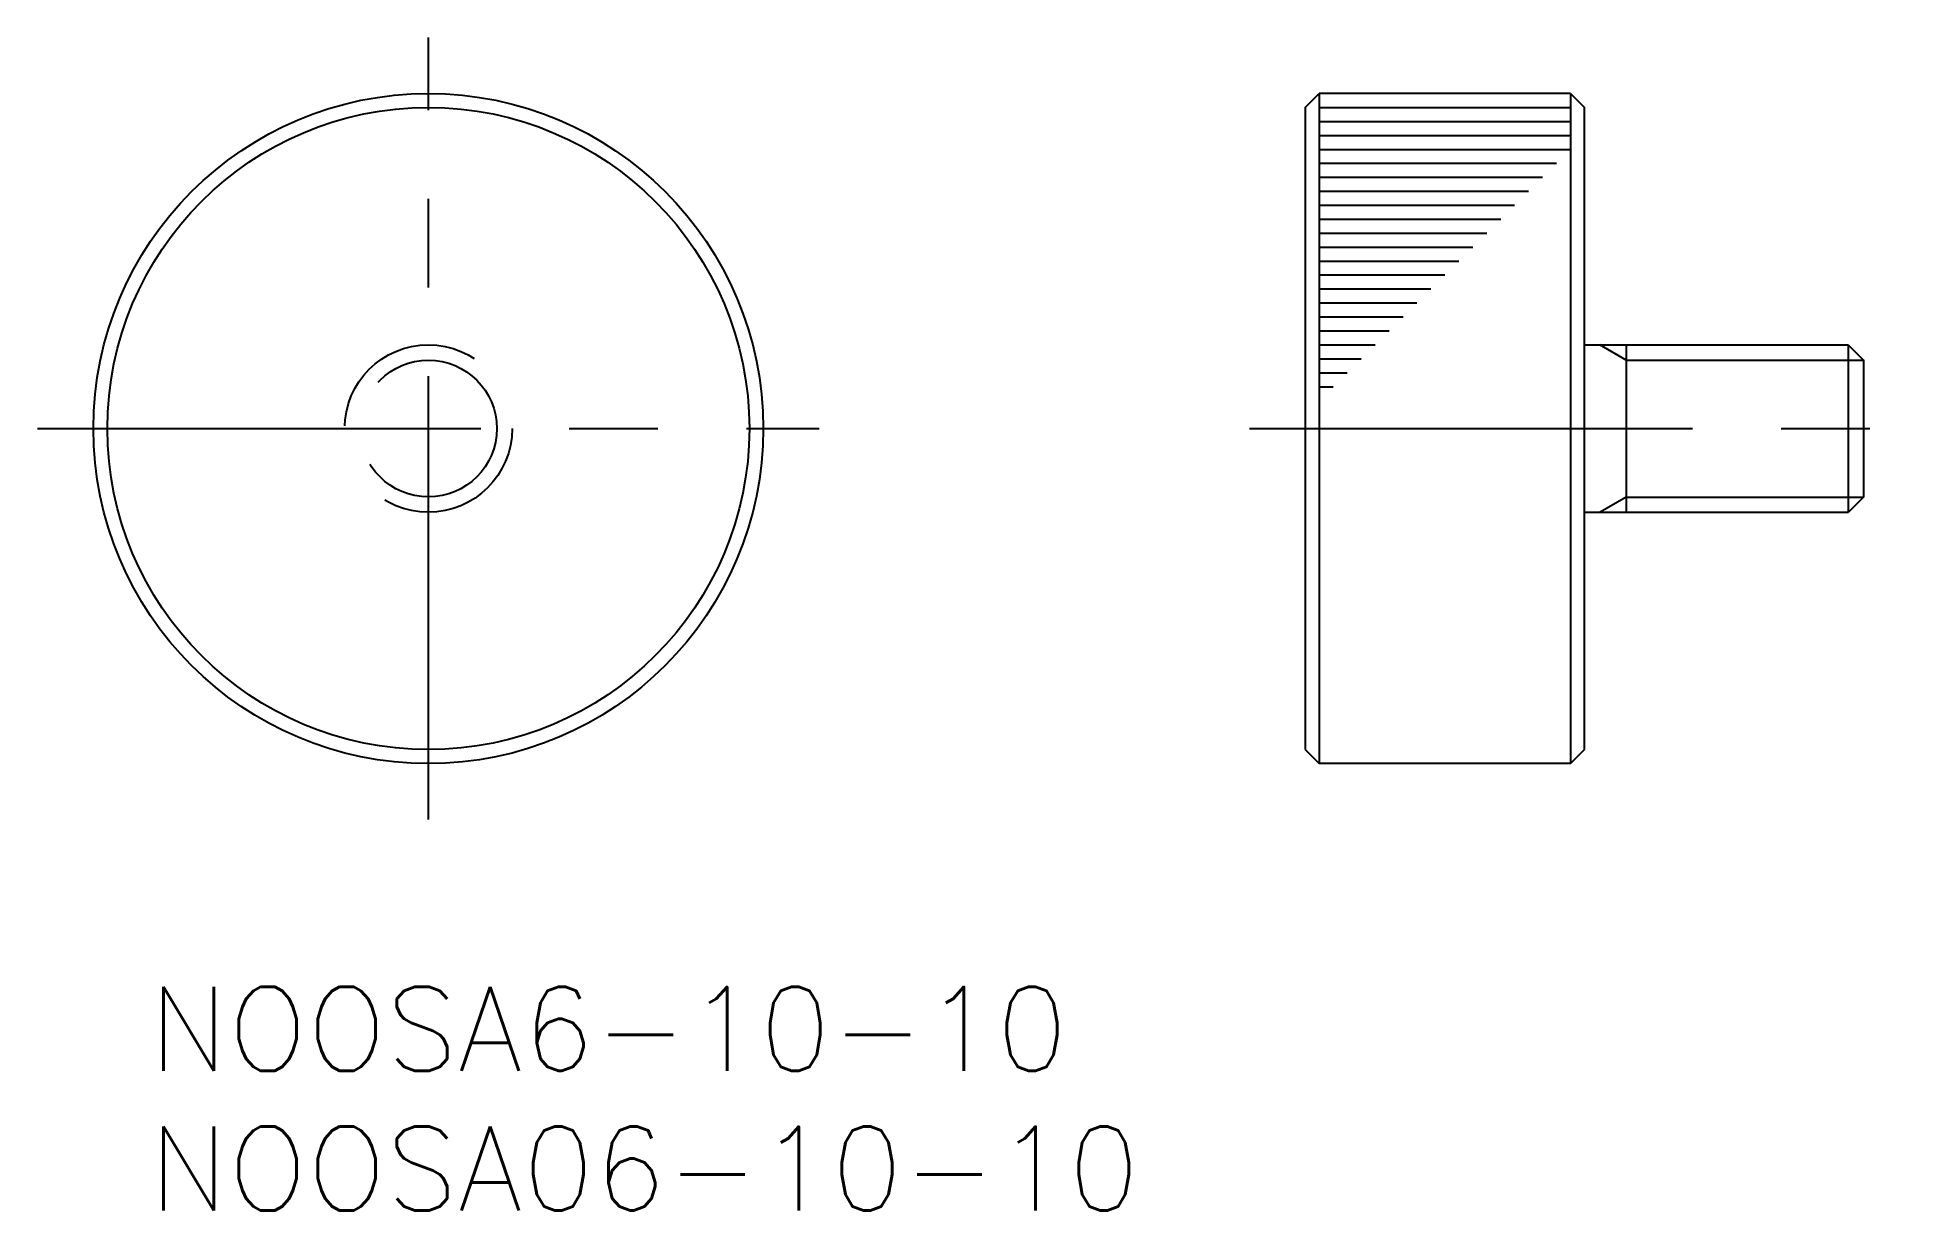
# Model space of a CAD drawing. Extents: x -4 to 63.4, y -8 to 34.
import ezdxf

# ---------------------------------------------------------------- set-up
doc = ezdxf.new("R2010")
doc.units = 0
doc.header["$LTSCALE"] = 0.5
doc.linetypes.add('CENTER', pattern=[50.8, 31.75, -6.35, 6.35, -6.35])
doc.linetypes.add('DASHED', pattern=[19.05, 12.7, -6.35])
for name, color, linetype in [('MSM_CENTER', 1, 'CENTER'), ('MSM_CONTINUOUS', 7, 'CONTINUOUS'), ('MSM_DASHED', 4, 'DASHED'), ('MSM_NARROW', 5, 'CONTINUOUS'), ('MSM_PART_NUMBER', 7, 'CONTINUOUS')]:
    doc.layers.add(name, color=color, linetype=linetype)
doc.styles.get("Standard").update_dxf_attribs({"font": 'txt.shx', "height": 3, "bigfont": 'bigfont.shx'})

# ---------------------------------------------------------------- blocks, each defined once
blk = doc.blocks.new('*U4')
at = {"layer": 'MSM_PART_NUMBER'}
blk.add_text('NOOSA6-10-10', height=3, dxfattribs=at).set_placement((0, -3))
blk = doc.blocks.new('*U5')
at = {"layer": 'MSM_PART_NUMBER'}
blk.add_text('NOOSA06-10-10', height=3, dxfattribs=at).set_placement((0, -8))

msp = doc.modelspace()

# ---------------------------------------------------------------- linework, layer by layer
at = {"layer": 'MSM_CENTER'}
for p, q in [((10, 6), (10, 34)), ((-4, 20), (24, 20)), ((39.421, 20), (63.421, 20))]:
    msp.add_line(p, q, dxfattribs=at)
at = {"layer": 'MSM_CONTINUOUS'}
for p, q in [((41.421, 31.5), (41.921, 32)), ((41.921, 32), (41.921, 8)), ((50.921, 32), (41.921, 32)), ((50.921, 32), (50.921, 8)), ((50.921, 32), (51.421, 31.5)), ((41.421, 31.5), (41.421, 8.5)), ((51.421, 8.5), (51.421, 31.5)), ((51.421, 23), (60.872, 23)), ((52.921, 23), (52.921, 17)), ((60.872, 23), (60.872, 17)), ((60.872, 23), (61.421, 22.451)), ((61.421, 22.459), (61.421, 17.542)), ((61.421, 17.542), (60.88, 17)), ((51.421, 17), (60.88, 17)), ((41.421, 8.5), (41.921, 8)), ((50.921, 8), (51.421, 8.5)), ((50.921, 8), (41.921, 8))]:
    msp.add_line(p, q, dxfattribs=at)
for radius in [12, 11.5]:
    msp.add_circle((10, 20), radius, dxfattribs=at)
at = {"layer": 'MSM_DASHED'}
for radius in [3, 2.451]:
    msp.add_circle((10, 20), radius, dxfattribs=at)
at = {"layer": 'MSM_NARROW'}
for p, q in [((41.921, 31.5), (50.921, 31.5)), ((41.921, 31), (50.921, 31)), ((41.921, 30.5), (50.921, 30.5)), ((41.921, 30), (50.921, 30)), ((41.921, 29.5), (50.421, 29.5)), ((41.921, 29), (49.921, 29)), ((41.921, 28.5), (49.421, 28.5)), ((41.921, 28), (48.921, 28)), ((41.921, 27.5), (48.421, 27.5)), ((41.921, 27), (47.921, 27)), ((41.921, 26.5), (47.421, 26.5)), ((41.921, 26), (46.921, 26)), ((41.921, 25.5), (46.421, 25.5)), ((41.921, 25), (45.921, 25)), ((41.921, 24.5), (45.421, 24.5)), ((41.921, 24), (44.921, 24)), ((41.921, 23.5), (44.421, 23.5)), ((41.921, 23), (43.921, 23)), ((52.921, 22.451), (51.97, 23)), ((41.921, 22.5), (43.421, 22.5)), ((52.921, 22.451), (61.421, 22.451)), ((41.921, 22), (42.921, 22)), ((41.921, 21.5), (42.421, 21.5)), ((52.921, 17.542), (51.984, 17)), ((52.921, 17.542), (61.421, 17.542))]:
    msp.add_line(p, q, dxfattribs=at)

# ---------------------------------------------------------------- block references
at = {"layer": 'MSM_CONTINUOUS'}
for name in ['*U4', '*U5']:
    msp.add_blockref(name, (0, 0), dxfattribs=at)

doc.saveas('drawing.dxf')
